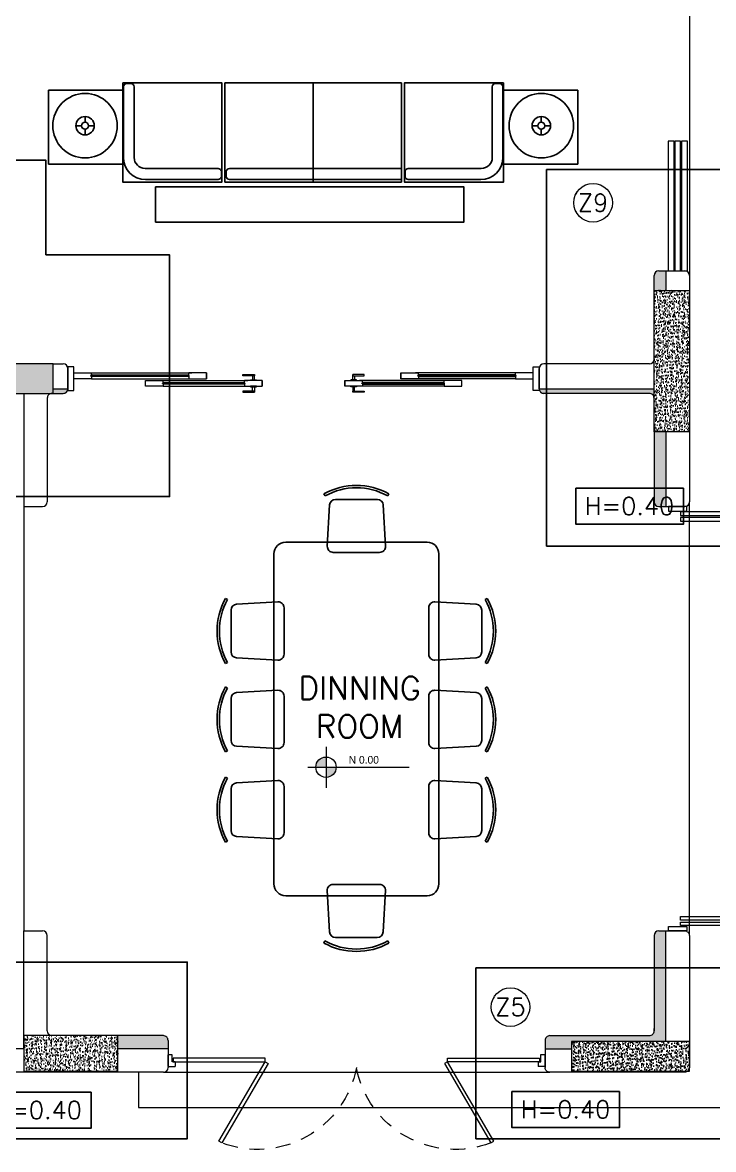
# Model space of a CAD drawing. Header units: metres. Extents: x -232 to 581, y 30 to 789.
# Drawn here: x 114.36 to 120.22, y 518.21 to 527.77 of the extents above; entities that cross this region are included whole.
import ezdxf

# ---------------------------------------------------------------- set-up
doc = ezdxf.new("R2010")
doc.units = ezdxf.units.M
doc.linetypes.add('CONTINUA', pattern=[0])
doc.linetypes.add('HIDDEN2', pattern=[0.1875, 0.125, -0.0625])
for name, color, linetype, lineweight in [('0-S-GRID-IDEN', 1, 'Continuous', 9), ('A-DOOR', 35, 'Continuous', 5), ('A-WALL', 250, 'Continuous', 20), ('baños', 140, 'Continuous', 0), ('Columnas', 7, 'Continuous', 18), ('piscina', 131, 'Continuous', 0), ('SE-2', 252, 'Continuous', 9), ('textos', 7, 'Continuous', 0)]:
    doc.layers.add(name, color=color, linetype=linetype, lineweight=lineweight)
for name, color, linetype in [('001-DIMTEXTO', 4, 'Continuous'), ('DIMTEXTO', 4, 'Continuous'), ('HATCH', 8, 'Continuous'), ('MOBILIARIOS', 252, 'Continuous'), ('ZAPATAS', 6, 'Continuous')]:
    doc.layers.add(name, color=color, linetype=linetype)
doc.layers.add('PISO', color=7, linetype='Continuous', lineweight=5, true_color=0xe6e6e6)
doc.layers.add('RELLENO SECCION', color=8, linetype='Continuous', lineweight=0, transparency=0.4)
doc.styles.add('ESC100-2mm', font='arial.ttf', dxfattribs={"height": 0.15})
doc.styles.add('SMPLEX', font='simplex.shx')
doc.styles.get("Standard").update_dxf_attribs({"font": 'arial.ttf'})
pattern_1 = [(49.99999999999999, (109.5950523051869, -7.243447285351294), (0.05829909407872129, -0.005100507372448988), [0.006096000000000001, -0.067056]), (355, (109.5950523051869, -7.243447285351294), (-0.01127789485599019, 0.06113819047649125), [0.004876800000000001, -0.05364498693440001]), (100.4514447, (109.5999105474269, -7.243872326471319), (0.04702119906891305, 0.05603768061190244), [0.005180802815999999, -0.05698887827199999]), (46.18420000000001, (109.5950523051869, -7.227191285351296), (0.08674529308548158, -0.01345354493847269), [0.009144000000000001, -0.100584]), (96.63555760999992, (109.6022810731869, -7.228312405351289), (0.07596932289648096, 0.07917635987127089), [0.0077712074048, -0.08548339461120001]), (351.1841511700001, (109.5950523051869, -7.227191285351296), (0.07596932290079265, 0.07917635986737045), [0.007315189462400001, -0.0804671142144]), (21, (109.6031803051869, -7.231255285351267), (0.0485166052061224, -0.03272486341986804), [0.006096000000000001, -0.067056]), (326.0000000000001, (109.6031803051869, -7.231255285351267), (0.01977664907124706, 0.05894014915914217), [0.004876800000000001, -0.0536448]), (71.45144499999999, (109.6072233556189, -7.233982357319292), (0.06829325416918917, 0.02621528604348968), [0.005180802816000001, -0.056988780032]), (37.50000000000001, (109.5950523051869, -7.243447285351294), (0.0009883530401893813, 0.027057612439409), [0, -0.05299456, 0, -0.05445760000000001, 0, -0.05384800000000001]), (7.499999999999999, (109.5950523051869, -7.243447285351294), (0.02138229200329784, 0.03205778394179824), [0, -0.03104896, 0, -0.05177536000000001, 0, -0.0205232]), (327.5, (109.5769268651869, -7.243447285351294), (0.04338899045339885, -0.001833198077655502), [0, -0.02032, 0, -0.06339840000000001, 0, -0.0841248]), (317.5, (109.5687988651869, -7.243447285351294), (0.04740133804352578, 0.00813647713066657), [0, -0.026416, 0, -0.04210304, 0, -0.0597408])]

# ---------------------------------------------------------------- blocks, each defined once
blk = doc.blocks.new('20.03 cimentacion')
at = {"layer": 'DIMTEXTO', "color": 18, "true_color": 0x000000}
for points in [[(121.9596193018352, -17.07477461171859), (121.0471989932599, -17.07477461171859), (121.0471989932599, -17.38034497149609), (121.9596193018352, -17.38034497149609)], [(116.9326466843127, -22.19998275258413), (116.0202263757374, -22.19998275258413), (116.0202263757374, -22.50555311236164), (116.9326466843127, -22.50555311236164)], [(121.4169872797067, -22.19500834763133), (120.5045669711314, -22.19500834763133), (120.5045669711314, -22.50057870740883), (121.4169872797067, -22.50057870740883)]]:
    blk.add_lwpolyline(points, close=True, dxfattribs=at)
at = {"layer": 'ZAPATAS', "color": 18, "lineweight": 25, "true_color": 0x000000}
blk.add_lwpolyline([(116.549081548393, -15.09495165358374), (117.5990815484545, -15.09495160316651), (117.5990815484545, -17.14495160316656), (114.5489227929727, -17.1449516535838), (114.5489227929727, -14.2903740212721), (116.549081548393, -14.2903740212721), (116.549081548393, -15.09495165358374)], dxfattribs=at)
for points in [[(120.7990815484535, -14.37041283777106), (122.8990815483745, -14.37041283777106), (122.8990815483745, -17.56495165358294), (120.7990815484535, -17.56495165358294)], [(115.7490815483752, -21.09495165358366), (117.7490815483752, -21.09495165358366), (117.7490815483752, -22.59495165358366), (115.7490815483752, -22.59495165358366)], [(120.1990815483748, -21.14495165358348), (122.5990815484538, -21.14495165358348), (122.5990815484538, -22.59495165357276), (120.1990815483748, -22.59495165357276)]]:
    blk.add_lwpolyline(points, close=True, dxfattribs=at)
at = {"layer": 'DIMTEXTO', "color": 18, "true_color": 0x000000, "char_height": 0.15, "attachment_point": 5, "rotation": 1.450827829055799e-08, "style": 'SMPLEX', "bg_fill": 3, "box_fill_scale": 1.1, "bg_fill_color": 256, "bg_fill_true_color": 13158600, "bg_fill_transparency": 0}
for s, insert in [('\\A1;Z9', (121.1936695494322, -14.65263097772953)), ('\\A1;H=0.40', (121.5027725898281, -17.22578799459789)), ('\\A1;Z5', (120.4924603827047, -21.47748977924689)), ('\\A1;H=0.40', (116.4757999723056, -22.35099613546344)), ('\\A1;H=0.40', (120.9601405676997, -22.34602173051064))]:
    blk.add_mtext(s, dxfattribs=dict(at, insert=insert))
at = {"layer": '0-S-GRID-IDEN', "color": 18, "true_color": 0x000000}
for centre in [(121.1936695494322, -14.65263097772953), (120.4924603827047, -21.47748977924689)]:
    blk.add_circle(centre, 0.1640030316053469, dxfattribs=at)
blk = doc.blocks.new('A$C9daa110d')
at = {"layer": 'A-DOOR'}
for p, q in [((1.633476927054289e-05, 0.1005227127141595), (0.06001633402468087, 0.100512911852725)), ((1.633476927054289e-05, 0.1005227127141595), (3.26695385979292e-05, 0.0005227126059708098)), ((0.06000980011680213, 0.06051291099994671), (0.0600163340244535, 0.1005129105035465)), ((3.14000973762586, 0.06000980011684476), (3.140016271533511, 0.1000097996204445)), ((3.200016270789149, 0.1000000001081887), (3.140016271533739, 0.1000098009696231)), ((3.200016270789149, 0.1000000001081887), (3.199999936019822, 0)), ((0.03499999968198608, 0.0005169954367829632), (0, 0.0005227126059708098)), ((0.03500980054343472, 0.06051699469219329), (0.03499999968198608, 0.0005169954367829632)), ((0.06000980011680213, 0.06051291099994671), (0.03500980054343472, 0.06051699469219329)), ((3.14000973762586, 0.06000980011684476), (3.165009737199227, 0.06000571642459818)), ((3.165009737199227, 0.06000571642459818), (3.164999936337779, 5.717169187846594e-06)), ((3.164999936337779, 5.717169187846594e-06), (3.199999936019822, 0))]:
    blk.add_line(p, q, dxfattribs=at)
for points in [[(0.4314092330020003, 0.7340958945085703), (0.8247074544361226, 0.06038799940252204), (0.8508633782872153, 0.07565734447823758), (0.457565156853093, 0.7493652395843071)], [(2.765838793269268, 0.7337145708262867), (2.372320495568999, 0.060135200383165), (2.346169561538147, 0.07541308966342086), (2.739687859238416, 0.748992460106571)], [(0.04460117791131779, 0.06051542796283371), (0.8247074544361226, 0.06038799940252204), (0.8247025071707412, 0.03010128239537835), (0.04459623064587959, 0.03022871095569002)], [(3.152426772093804, 0.06000777182291728), (2.372320495568999, 0.060135200383165), (2.372315548303675, 0.02984848337602131), (3.15242182482848, 0.02972105481577358)]]:
    blk.add_lwpolyline(points, close=True, dxfattribs=at)
at = {"layer": 'A-DOOR', "linetype": 'HIDDEN2'}
for centre, start, end in [((0.7599614829443908, -0.04884637082306398), 10.76134296711832, 110.7488073156987), ((2.43703077724183, -0.04912031622266966), 69.23247441770859, 169.2199387662857)]:
    blk.add_arc(centre, 0.8535720901146175, start, end, dxfattribs=at)
blk = doc.blocks.new('A$C19a6c55b')
at = {"layer": 'A-DOOR'}
for points in [[(-1.728039933368564e-11, 3.562536612712151), (0.1553727816562969, 3.562536612712151), (0.1553727816562969, 3.600000000031727), (-1.728039933368564e-11, 3.600000000031727)], [(0.1005140850720636, 3.525121904975762), (1.035720050799682, 3.525121904975762), (1.035720050799682, 3.555408622386935), (0.1005140850720636, 3.555408622386935)], [(0.1005140850720636, 3.477433492034365), (1.035720050799682, 3.477433492034365), (1.035720050799682, 3.507720209445537), (0.1005140850720636, 3.507720209445537)], [(0.1005140850720636, 0.122566508029152), (1.035720050799682, 0.122566508029152), (1.035720050799682, 0.09227979061797953), (0.1005140850720636, 0.09227979061797953)], [(-1.728039933368564e-11, 0.0374633873513659), (0.1553727816562969, 0.0374633873513659), (0.1553727816562969, 3.178968199790688e-11), (-1.728039933368564e-11, 3.178968199790688e-11)], [(0.1005140850720636, 0.07487809508775456), (1.035720050799682, 0.07487809508775456), (1.035720050799682, 0.04459137767658206), (0.1005140850720636, 0.04459137767658206)]]:
    blk.add_lwpolyline(points, close=True, dxfattribs=at)
blk = doc.blocks.new('A$Ce5805d30')
at = {"layer": 'MOBILIARIOS'}
for p, q in [((0.5483206930186668, 0.5483204682521006, -0.3418091343978371), (2.472166329425818e-07, 0.5483204682521006, -0.3418091343978371)), ((2.472166329425818e-07, 0.5483204682521006, -0.3418091343978371), (2.472166329425818e-07, 2.245006669454597e-08, -0.3418091343978371)), ((0.5483206930186668, 2.245006669454597e-08, -0.3418091343978371), (0.5483206930186668, 0.5483204682521006, -0.3418091343978371)), ((0.263453916512816, 0.2954363413168153, -0.3418091343978371), (0.263453916512816, 0.3379780323409136, -0.3418091343978371)), ((0.2379289018983286, 0.2699113267023279, -0.3418091343978371), (0.1953872108742303, 0.2699113267023279, -0.3418091343978371)), ((0.288978931127275, 0.2699113267023279, -0.3418091343978371), (0.3315206221514018, 0.2699113267023279, -0.3418091343978371)), ((0.263453916512816, 0.2443863120878689, -0.3418091343978371), (0.263453916512816, 0.2018446210637563, -0.3418091343978371)), ((2.472166329425818e-07, 2.245006669454597e-08, -0.3418091343978371), (0.5483206930186668, 2.245006669454597e-08, -0.3418091343978371))]:
    blk.add_line(p, q, dxfattribs=at)
for radius in [0.238233469735058, 0.06806670563858801, 0.0255250146144705]:
    blk.add_circle((0.263453916512816, 0.2699113267023279, -0.3418091343978371), radius, dxfattribs=at)
blk = doc.blocks.new('20.03.2026 LN 09 PRIMER NIVEL ARQ')
at = {"layer": 'HATCH'}
h = blk.add_hatch(dxfattribs=at)
h.set_pattern_fill('AR-CONC', color=1, scale=0.00032)
h.set_pattern_definition(pattern_1)
h.paths.add_polyline_path([(9.913863998904333, -55.82766608855763), (9.663863998903594, -55.82766608855763), (9.66386399890348, -56.73224372086929), (10.81398107150505, -56.73224372086929), (10.81398107150505, -56.48224372086929), (9.913863998922523, -56.48224372086929)])
h = blk.add_hatch(dxfattribs=at)
h.set_pattern_fill('AR-CONC', color=1, scale=0.00032)
h.set_pattern_definition(pattern_1)
h.paths.add_polyline_path([(16.21398107142505, -57.05724372086854), (15.91398107142493, -57.05724372086854), (15.91398107142493, -55.85770490505661), (16.21398107142505, -55.85770490505661)])
h = blk.add_hatch(dxfattribs=at)
h.set_pattern_fill('AR-CONC', color=1, scale=0.00032)
h.set_pattern_definition(pattern_1)
h.paths.add_polyline_path([(10.56398107142576, -62.18224372086922), (10.56398107142576, -62.48224372086918), (11.36398107142574, -62.48224372086918), (11.36398107142574, -62.18224372086922)])
h = blk.add_hatch(dxfattribs=at)
h.set_pattern_fill('AR-CONC', color=1, scale=0.00032)
h.set_pattern_definition(pattern_1)
h.paths.add_polyline_path([(15.21397086611751, -62.48224372087941), (15.21353516971595, -62.23224372085895), (15.96398107142625, -62.23224372082473), (15.96441676782689, -62.23224372079653), (16.2135453750239, -62.23224372079653), (16.21354537502458, -62.48224372086929)])
at = {"layer": 'RELLENO SECCION'}
h = blk.add_hatch(color=1, dxfattribs=at)
h.dxf.hatch_style = 1
h.paths.add_polyline_path([(15.9139810714255, -55.85770490505661), (16.01398107146156, -55.85770490505661), (16.01398107146161, -55.69316608856832), (15.95398107142552, -55.69316608856832, 0.414213562373114), (15.91398107142552, -55.7331660885684)])
h = blk.add_hatch(color=1, dxfattribs=at)
h.dxf.hatch_style = 1
edge = h.paths.add_edge_path()
edge.add_arc((10.89900206022901, -56.69233346635178), 0.04002948853088027, 269.7937312357839, 358.7066360886235)
edge.add_line((10.93902135045909, -56.69323699361883), (10.81398107150504, -56.69323187336236))
edge.add_line((10.81398107150505, -56.69323187336238), (10.81399552781998, -56.73223714681876))
edge.add_line((10.81399552782, -56.73223714681876), (10.89885795161636, -56.7323626954819))
h = blk.add_hatch(color=1, dxfattribs=at)
h.dxf.hatch_style = 1
edge = h.paths.add_edge_path()
edge.add_arc((15.8739148984746, -56.77221638361766), 0.04000000000002046, 0, 89.86948625179913)
edge.add_line((15.87400601418079, -56.73221648739377), (14.9788793117775, -56.73229900724778))
edge.add_arc((14.9789569658742, -56.69227433811807), 0.04002474446009788, 181.2770787638282, 269.888837396633, ccw=False)
edge.add_line((14.93894216334394, -56.69316638495525), (15.91398107142516, -56.69316638495525))
edge.add_line((15.91398107142516, -56.69316638495525), (15.91391489847462, -56.77221638361767))
h = blk.add_hatch(color=1, dxfattribs=at)
h.dxf.hatch_style = 1
h.paths.add_polyline_path([(16.01398107144581, -57.05724372086854), (15.91398107142487, -57.05724372086854), (15.91398107142552, -57.65322950952304, 0.4142135623727931), (15.95398107142552, -57.69322950952289), (16.01398107144564, -57.69322950952289)])
h = blk.add_hatch(color=1, dxfattribs=at)
h.dxf.hatch_style = 1
edge = h.paths.add_edge_path()
edge.add_arc((15.87398107142513, -62.14224372086915), 0.04000000000003467, 270.0000000000407, 359.9999999999491, ccw=False)
edge.add_line((15.87398107142513, -62.18224372086911), (15.02899808925548, -62.18224372086916))
edge.add_arc((15.02899808925554, -62.2222437208693), 0.04000000000004889, 90.00000000006106, 180.0000000016183)
edge.add_line((14.98899808925549, -62.22224372087044), (14.98899808925758, -62.29316608861071))
edge.add_line((14.98899808925756, -62.29316608861063), (15.21386992294759, -62.29316608860402))
edge.add_line((15.21386992294759, -62.29316608860404), (15.21398107142532, -62.23224372086902))
edge.add_line((15.21398107142534, -62.23224372086906), (15.96398107142548, -62.2322437208046))
edge.add_line((15.96398107142548, -62.2322437208046), (16.01356885739952, -62.23224372080301))
edge.add_line((16.01356885739952, -62.23224372080301), (16.01358154722294, -61.29318526901272))
edge.add_line((16.01358154722294, -61.29318526901272), (15.95398107142246, -61.29316638495618))
edge.add_arc((15.95398107142518, -61.33316638495614), 0.04000000000000625, 90.00000000386754, 179.9999999999796)
edge.add_line((15.91398107142516, -61.33316638495614), (15.91398107142516, -62.14224372086917))
edge = h.paths.add_edge_path()
edge.add_arc((11.7489972720345, -62.22224372086919), 0.04000000000000625, 359.9999999967838, 449.9999999999797)
edge.add_line((11.74899727203453, -62.18224372086922), (11.36398107142574, -62.18224372086918))
edge.add_line((11.36398107142574, -62.18224372086922), (11.36398107142574, -62.293166088604))
edge.add_line((11.36398107142574, -62.29316608860393), (11.78899727203054, -62.29316608860397))
edge.add_line((11.78899727203054, -62.29316608860404), (11.78899727203452, -62.22224372087151))
at = {"layer": 'textos', "transparency": 33554534}
h = blk.add_hatch(color=1, dxfattribs=at)
h.dxf.hatch_style = 1
h.paths.add_polyline_path([(13.12947912510947, -59.81770019982218, 0.4142135623730951), (13.04293393704813, -59.90424538803495), (13.12947912510947, -59.90424538803495)])
h.paths.add_polyline_path([(13.21602431332224, -59.90424538803495), (13.12947912510947, -59.90424538803495), (13.12947912510947, -59.99079057624772, 0.4142135623730951)])
at = {"layer": 'A-DOOR', "color": 1}
for p, q in [((10.98895045569094, -56.55749554095701), (11.13895081564709, -56.5574955893195)), ((10.98895046156559, -56.60749554095696), (10.98895045569094, -56.55749554095701)), ((11.13895082152175, -56.60749558931957), (10.98895046156559, -56.60749554095696)), ((10.98895544057169, -56.55749554095723), (11.13895580052784, -56.55749558931973)), ((10.98895544644634, -56.60749554095719), (10.98895544057169, -56.55749554095723)), ((11.13895580640249, -56.6074955893198), (10.98895544644634, -56.60749554095719)), ((11.13395082158416, -56.58499558818562), (11.13395082158416, -56.57999558818562)), ((11.13395082164374, -56.57999558818562), (11.96895028152511, -56.57999558818562)), ((11.13395082164374, -56.58499558818562), (11.96895028152511, -56.58499558818562)), ((11.13395580646491, -56.58499558818585), (11.13395580646491, -56.57999558818585)), ((11.13395580652448, -56.57999558818585), (11.96895526640586, -56.57999558818585)), ((11.13395580652448, -56.58499558818585), (11.96895526640586, -56.58499558818585)), ((11.13895046156557, -56.60749558931957), (11.99012509420015, -56.60749555486495)), ((11.13895081564709, -56.55749558042828), (11.99012544828167, -56.55749554615932)), ((11.1389508215841, -56.57999558818562), (11.13895081564709, -56.5574955893195)), ((11.14395082158416, -56.57523338276235), (11.13895082158416, -56.57523338276235)), ((11.1389508215841, -56.58499558818562), (11.1389508215841, -56.60749558931957)), ((11.14395082158416, -56.5897577936089), (11.13895082158416, -56.5897577936089)), ((11.13895544644632, -56.6074955893198), (11.9901300790809, -56.60749555486518)), ((11.13895580052784, -56.55749558042851), (11.99013043316242, -56.55749554615954)), ((11.13895580646485, -56.57999558818585), (11.13895580052784, -56.55749558931973)), ((11.1439558064649, -56.57523338276258), (11.13895580646491, -56.57523338276258)), ((11.13895580646485, -56.58499558818585), (11.13895580646485, -56.6074955893198)), ((11.1439558064649, -56.58975779360912), (11.13895580646491, -56.58975779360912)), ((11.1439508157095, -56.5752333833185), (11.95895028152512, -56.57523333410109)), ((11.14395082158416, -56.57523338276235), (11.14395082158416, -56.57999558818562)), ((11.14395082158416, -56.5897577936089), (11.14395082158416, -56.58499558818562)), ((11.95895028152512, -56.58975774497321), (11.14395082158416, -56.5897577936089)), ((11.14395580059025, -56.57523338331873), (11.95895526640587, -56.57523333410131)), ((11.1439558064649, -56.57523338276258), (11.1439558064649, -56.57999558818585)), ((11.1439558064649, -56.58975779360912), (11.1439558064649, -56.58499558818585)), ((11.95895526640587, -56.58975774497344), (11.1439558064649, -56.58975779360912)), ((11.95895028152512, -56.57523338276235), (11.96395028152511, -56.57523338276235)), ((11.95895028152512, -56.57523338276235), (11.95895028152512, -56.57999558818562)), ((11.95895028152512, -56.5897577936089), (11.95895028152512, -56.58499558818562)), ((11.95895028152512, -56.5897577936089), (11.96395028152511, -56.5897577936089)), ((11.95895526640587, -56.57523338276258), (11.96395526640586, -56.57523338276258)), ((11.95895526640587, -56.57523338276258), (11.95895526640587, -56.57999558818585)), ((11.95895526640587, -56.58975779360912), (11.95895526640587, -56.58499558818585)), ((11.95895526640587, -56.58975779360912), (11.96395526640586, -56.58975779360912)), ((11.96395028152517, -56.57999558818562), (11.96395028746218, -56.5574955893195)), ((11.96395028152517, -56.58499558818562), (11.96395028152517, -56.60749558931957)), ((11.96395028158753, -56.60749558931957), (12.11395064154368, -56.60749554095696)), ((12.11395064741833, -56.55749554095701), (11.96395028746218, -56.5574955893195)), ((12.11395563229908, -56.55749554095723), (11.96395527234293, -56.55749558931973)), ((11.96395526640592, -56.57999558818585), (11.96395527234293, -56.55749558931973)), ((11.96395526640592, -56.58499558818585), (11.96395526640592, -56.6074955893198)), ((11.96395526646828, -56.6074955893198), (12.11395562642443, -56.60749554095719)), ((11.96895028152511, -56.58499558818562), (11.96895028152511, -56.57999558818562)), ((11.96895526640586, -56.58499558818585), (11.96895526640586, -56.57999558818585)), ((12.11395063566908, -56.55749553735905), (12.11395064154374, -56.60749552241055)), ((12.11395064154368, -56.60749554095696), (12.11395064741833, -56.55749554095701)), ((12.11395562054983, -56.55749553735927), (12.11395562642448, -56.60749552241077)), ((12.11395562642443, -56.60749554095719), (12.11395563229908, -56.55749554095723)), ((12.5064502901493, -56.58201232773956), (12.5064502901493, -56.61709591234148)), ((12.50645527503008, -56.58201232773968), (12.50645527503008, -56.61709591234171)), ((12.52145029023779, -56.61709591234001), (12.52145029023779, -56.57235632900677)), ((12.52145527511857, -56.61709591234023), (12.52145527511857, -56.57235632900688)), ((13.35645063289405, -56.61709591234001), (13.35645063289405, -56.57235632900677)), ((13.35645561777483, -56.61709591234023), (13.35645561777483, -56.57235632900688)), ((13.37145063298254, -56.58201232773956), (13.37145063298254, -56.61709591234148)), ((13.37145561786332, -56.58201232773968), (13.37145561786332, -56.61709591234171)), ((13.76395028746279, -56.55749553735905), (13.76395028158814, -56.60749552241055)), ((13.76395027571354, -56.55749554095701), (13.91395063566969, -56.5574955893195)), ((13.76395028158819, -56.60749554095696), (13.76395027571354, -56.55749554095701)), ((13.91395064154435, -56.60749558931957), (13.76395028158819, -56.60749554095696)), ((13.76395526059429, -56.55749554095723), (13.91395562055044, -56.55749558931973)), ((13.76395526646894, -56.60749554095719), (13.76395526059429, -56.55749554095723)), ((13.76395527234354, -56.55749553735927), (13.76395526646888, -56.60749552241077)), ((13.91395562642509, -56.6074955893198), (13.76395526646894, -56.60749554095719)), ((14.73895010748478, -56.55749558042828), (13.8877754748502, -56.55749554615932)), ((14.7389504615663, -56.60749558931957), (13.88777582893172, -56.60749555486495)), ((14.73895509236553, -56.55749558042851), (13.88778045973095, -56.55749554615954)), ((14.73895544644705, -56.6074955893198), (13.88778081381247, -56.60749555486518)), ((14.74395010148814, -56.57999558818562), (13.90895064160676, -56.57999558818562)), ((13.90895064160676, -56.58499558818562), (13.90895064160676, -56.57999558818562)), ((14.74395010148814, -56.58499558818562), (13.90895064160676, -56.58499558818562)), ((14.74395508636889, -56.57999558818585), (13.90895562648751, -56.57999558818585)), ((13.90895562648751, -56.58499558818585), (13.90895562648751, -56.57999558818585)), ((14.74395508636889, -56.58499558818585), (13.90895562648751, -56.58499558818585)), ((13.9139506416067, -56.57999558818562), (13.91395063566969, -56.5574955893195)), ((13.91895064160676, -56.57523338276235), (13.91395064160676, -56.57523338276235)), ((13.9139506416067, -56.58499558818562), (13.9139506416067, -56.60749558931957)), ((13.91895064160676, -56.5897577936089), (13.91395064160676, -56.5897577936089)), ((13.91395562648745, -56.57999558818585), (13.91395562055044, -56.55749558931973)), ((13.9189556264875, -56.57523338276258), (13.91395562648751, -56.57523338276258)), ((13.91395562648745, -56.58499558818585), (13.91395562648745, -56.6074955893198)), ((13.9189556264875, -56.58975779360912), (13.91395562648751, -56.58975779360912)), ((14.73395010742237, -56.5752333833185), (13.91895064160676, -56.57523333410109)), ((13.91895064160676, -56.57523338276235), (13.91895064160676, -56.57999558818562)), ((13.91895064160676, -56.5897577936089), (13.91895064160676, -56.58499558818562)), ((13.91895064160676, -56.58975774497321), (14.73395010154772, -56.5897577936089)), ((14.73395509230312, -56.57523338331873), (13.9189556264875, -56.57523333410131)), ((13.9189556264875, -56.57523338276258), (13.9189556264875, -56.57999558818585)), ((13.9189556264875, -56.58975779360912), (13.9189556264875, -56.58499558818585)), ((13.9189556264875, -56.58975774497344), (14.73395508642847, -56.58975779360912)), ((14.73395010154772, -56.57523338276235), (14.73895010154772, -56.57523338276235)), ((14.73395010154772, -56.57523338276235), (14.73395010154772, -56.57999558818562)), ((14.73395010154772, -56.5897577936089), (14.73395010154772, -56.58499558818562)), ((14.73395010154772, -56.5897577936089), (14.73895010154772, -56.5897577936089)), ((14.73395508642847, -56.57523338276258), (14.73895508642846, -56.57523338276258)), ((14.73395508642847, -56.57523338276258), (14.73395508642847, -56.57999558818585)), ((14.73395508642847, -56.58975779360912), (14.73395508642847, -56.58499558818585)), ((14.73395508642847, -56.58975779360912), (14.73895508642846, -56.58975779360912)), ((14.73895010154777, -56.57999558818562), (14.73895010748478, -56.5574955893195)), ((14.73895010154777, -56.58499558818562), (14.73895010154777, -56.60749558931957)), ((14.73895010161013, -56.60749558931957), (14.88895046156628, -56.60749554095696)), ((14.88895046744094, -56.55749554095701), (14.73895010748478, -56.5574955893195)), ((14.88895545232168, -56.55749554095723), (14.73895509236553, -56.55749558931973)), ((14.73895508642852, -56.57999558818585), (14.73895509236553, -56.55749558931973)), ((14.73895508642852, -56.58499558818585), (14.73895508642852, -56.6074955893198)), ((14.73895508649088, -56.6074955893198), (14.88895544644703, -56.60749554095719)), ((14.74395010154771, -56.58499558818562), (14.74395010154771, -56.57999558818562)), ((14.74395508642846, -56.58499558818585), (14.74395508642846, -56.57999558818585)), ((14.88895046156628, -56.60749554095696), (14.88895046744094, -56.55749554095701)), ((14.88895544644703, -56.60749554095719), (14.88895545232168, -56.55749554095723)), ((11.5965844279404, -56.62209588814903), (11.74658478789655, -56.62209593651153)), ((11.59658443381505, -56.67209588814899), (11.5965844279404, -56.62209588814903)), ((11.74658479377121, -56.6720959365116), (11.59658443381505, -56.67209588814899)), ((11.59658941282117, -56.62209588814926), (11.74658977277733, -56.62209593651176)), ((11.59658941869583, -56.67209588814922), (11.59658941282117, -56.62209588814926)), ((11.74658977865198, -56.67209593651182), (11.59658941869583, -56.67209588814922)), ((11.74158479383362, -56.64959593537765), (11.74158479383362, -56.64459593537765)), ((11.7415847938932, -56.64459593537765), (12.44395010448432, -56.64459593537765)), ((11.7415847938932, -56.64959593537765), (12.44395010448432, -56.64959593537765)), ((11.7415897787144, -56.64959593537787), (11.7415897787144, -56.64459593537788)), ((11.74158977877397, -56.64459593537788), (12.44395508936506, -56.64459593537788)), ((11.74158977877397, -56.64959593537787), (12.44395508936506, -56.64959593537787)), ((11.74658443381503, -56.6720959365116), (12.46512491715936, -56.67209590205698)), ((11.74658478789655, -56.62209592762031), (12.46512527124088, -56.62209589335134)), ((11.74658479383356, -56.64459593537765), (11.74658478789655, -56.62209593651153)), ((11.75158479383362, -56.63983372995438), (11.74658479383362, -56.63983372995438)), ((11.74658479383356, -56.64959593537765), (11.74658479383356, -56.6720959365116)), ((11.75158479383362, -56.65435814080092), (11.74658479383362, -56.65435814080092)), ((11.74658941869581, -56.67209593651182), (12.4651299020401, -56.67209590205721)), ((11.74658977277733, -56.62209592762053), (12.46513025612163, -56.62209589335157)), ((11.74658977871434, -56.64459593537788), (11.74658977277733, -56.62209593651176)), ((11.75158977871439, -56.6398337299546), (11.74658977871439, -56.6398337299546)), ((11.74658977871434, -56.64959593537787), (11.74658977871434, -56.67209593651182)), ((11.75158977871439, -56.65435814080115), (11.74658977871439, -56.65435814080115)), ((11.75158478795896, -56.63983373051053), (12.43395010448432, -56.63983368129311)), ((11.75158479383362, -56.63983372995438), (11.75158479383362, -56.64459593537765)), ((11.75158479383362, -56.65435814080092), (11.75158479383362, -56.64959593537765)), ((12.43395010448432, -56.65435809216524), (11.75158479383362, -56.65435814080092)), ((11.75158977283974, -56.63983373051076), (12.43395508936507, -56.63983368129334)), ((11.75158977871439, -56.6398337299546), (11.75158977871439, -56.64459593537788)), ((11.75158977871439, -56.65435814080115), (11.75158977871439, -56.64959593537787)), ((12.43395508936507, -56.65435809216547), (11.75158977871439, -56.65435814080115)), ((12.43395010448432, -56.63983372995438), (12.43895010448432, -56.63983372995438)), ((12.43395010448432, -56.63983372995438), (12.43395010448432, -56.64459593537765)), ((12.43395010448432, -56.65435814080092), (12.43395010448432, -56.64959593537765)), ((12.43395010448432, -56.65435814080092), (12.43895010448432, -56.65435814080092)), ((12.43395508936507, -56.6398337299546), (12.43895508936507, -56.6398337299546)), ((12.43395508936507, -56.6398337299546), (12.43395508936507, -56.64459593537788)), ((12.43395508936507, -56.65435814080115), (12.43395508936507, -56.64959593537787)), ((12.43395508936507, -56.65435814080115), (12.43895508936507, -56.65435814080115)), ((12.43895010448438, -56.64459593537765), (12.43895011042139, -56.62209593651153)), ((12.43895010448438, -56.64959593537765), (12.43895010448438, -56.6720959365116)), ((12.43895010454673, -56.6720959365116), (12.58895046450289, -56.67209588814899)), ((12.58895047037754, -56.62209588814903), (12.43895011042139, -56.62209593651153)), ((12.43895508936512, -56.64459593537788), (12.43895509530213, -56.62209593651176)), ((12.43895508936512, -56.64959593537787), (12.43895508936512, -56.67209593651182)), ((12.43895508942748, -56.67209593651182), (12.58895544938363, -56.67209588814922)), ((12.58895545525829, -56.62209588814926), (12.43895509530213, -56.62209593651176)), ((12.44395010448432, -56.64959593537765), (12.44395010448432, -56.64459593537765)), ((12.44395508936506, -56.64959593537787), (12.44395508936506, -56.64459593537788)), ((12.5064502901493, -56.7121794264142), (12.5064502901493, -56.67709584181216)), ((12.50645527503008, -56.71217942641442), (12.50645527503008, -56.67709584181239)), ((12.52145029023779, -56.67709584181364), (12.52145029023779, -56.72183542514699)), ((12.52145527511857, -56.67709584181375), (12.52145527511857, -56.72183542514722)), ((12.58895045862829, -56.62209588455107), (12.58895046450294, -56.67209586960257)), ((12.58895046450289, -56.67209588814899), (12.58895047037754, -56.62209588814903)), ((12.58895544350904, -56.6220958845513), (12.58895544938369, -56.6720958696028)), ((12.58895544938363, -56.67209588814922), (12.58895545525829, -56.62209588814926)), ((13.28895045275434, -56.62209588814903), (13.43895081271049, -56.62209593651153)), ((13.28895045862899, -56.67209588814899), (13.28895045275434, -56.62209588814903)), ((13.28895046450359, -56.62209588455107), (13.28895045862893, -56.67209586960257)), ((13.43895081858514, -56.6720959365116), (13.28895045862899, -56.67209588814899)), ((13.28895544938433, -56.6220958845513), (13.28895544350968, -56.6720958696028)), ((13.28895543763508, -56.62209588814926), (13.43895579759123, -56.62209593651176)), ((13.28895544350974, -56.67209588814922), (13.28895543763508, -56.62209588814926)), ((13.43895580346589, -56.67209593651182), (13.28895544350974, -56.67209588814922)), ((13.35645063289405, -56.67709584181364), (13.35645063289405, -56.72183542514699)), ((13.35645561777483, -56.67709584181375), (13.35645561777483, -56.72183542514722)), ((13.37145063298254, -56.7121794264142), (13.37145063298254, -56.67709584181216)), ((13.37145561786332, -56.71217942641442), (13.37145561786332, -56.67709584181239)), ((14.13131613523529, -56.62209592762031), (13.412775651891, -56.62209589335134)), ((14.13131648931682, -56.6720959365116), (13.41277600597252, -56.67209590205698)), ((14.13132112011607, -56.62209592762053), (13.41278063677174, -56.62209589335157)), ((14.13132147419759, -56.67209593651182), (13.41278099085326, -56.67209590205721)), ((14.13631612923865, -56.64459593537765), (13.43395081864756, -56.64459593537765)), ((13.43395081864756, -56.64959593537765), (13.43395081864756, -56.64459593537765)), ((14.13631612923865, -56.64959593537765), (13.43395081864756, -56.64959593537765)), ((14.13632111411943, -56.64459593537788), (13.43395580352831, -56.64459593537788)), ((13.43395580352831, -56.64959593537787), (13.43395580352831, -56.64459593537788)), ((14.13632111411943, -56.64959593537787), (13.43395580352831, -56.64959593537787)), ((13.4389508186475, -56.64459593537765), (13.43895081271049, -56.62209593651153)), ((13.44395081864755, -56.63983372995438), (13.43895081864756, -56.63983372995438)), ((13.4389508186475, -56.64959593537765), (13.4389508186475, -56.6720959365116)), ((13.44395081864755, -56.65435814080092), (13.43895081864756, -56.65435814080092)), ((13.43895580352824, -56.64459593537788), (13.43895579759123, -56.62209593651176)), ((13.4439558035283, -56.6398337299546), (13.4389558035283, -56.6398337299546)), ((13.43895580352824, -56.64959593537787), (13.43895580352824, -56.67209593651182)), ((13.4439558035283, -56.65435814080115), (13.4389558035283, -56.65435814080115)), ((14.12631613517289, -56.63983373051053), (13.44395081864755, -56.63983368129311)), ((13.44395081864755, -56.63983372995438), (13.44395081864755, -56.64459593537765)), ((13.44395081864755, -56.65435814080092), (13.44395081864755, -56.64959593537765)), ((13.44395081864755, -56.65435809216524), (14.12631612929823, -56.65435814080092)), ((14.12632112005366, -56.63983373051076), (13.4439558035283, -56.63983368129334)), ((13.4439558035283, -56.6398337299546), (13.4439558035283, -56.64459593537788)), ((13.4439558035283, -56.65435814080115), (13.4439558035283, -56.64959593537787)), ((13.4439558035283, -56.65435809216547), (14.12632111417901, -56.65435814080115)), ((14.12631612929823, -56.63983372995438), (14.13131612929823, -56.63983372995438)), ((14.12631612929823, -56.63983372995438), (14.12631612929823, -56.64459593537765)), ((14.12631612929823, -56.65435814080092), (14.12631612929823, -56.64959593537765)), ((14.12631612929823, -56.65435814080092), (14.13131612929823, -56.65435814080092)), ((14.12632111417901, -56.6398337299546), (14.131321114179, -56.6398337299546)), ((14.12632111417901, -56.6398337299546), (14.12632111417901, -56.64459593537788)), ((14.12632111417901, -56.65435814080115), (14.12632111417901, -56.64959593537787)), ((14.12632111417901, -56.65435814080115), (14.131321114179, -56.65435814080115)), ((14.13131612929828, -56.64459593537765), (14.13131613523529, -56.62209593651153)), ((14.13131612929828, -56.64959593537765), (14.13131612929828, -56.6720959365116)), ((14.13131612936064, -56.6720959365116), (14.28131648931679, -56.67209588814899)), ((14.28131649519145, -56.62209588814903), (14.13131613523529, -56.62209593651153)), ((14.13132111417906, -56.64459593537788), (14.13132112011607, -56.62209593651176)), ((14.13132111417906, -56.64959593537787), (14.13132111417906, -56.67209593651182)), ((14.13132111424142, -56.67209593651182), (14.28132147419757, -56.67209588814922)), ((14.28132148007222, -56.62209588814926), (14.13132112011607, -56.62209593651176)), ((14.13631612929822, -56.64959593537765), (14.13631612929822, -56.64459593537765)), ((14.136321114179, -56.64959593537787), (14.136321114179, -56.64459593537788)), ((14.28131648931679, -56.67209588814899), (14.28131649519145, -56.62209588814903)), ((14.28132147419757, -56.67209588814922), (14.28132148007222, -56.62209588814926))]:
    blk.add_line(p, q, dxfattribs=at)
for points in [[(16.03426035248117, -55.69316608855672), (16.08426035248112, -55.69316608855672), (16.08426035248112, -54.5931660885567), (16.03426035248117, -54.5931660885567)], [(16.08927221350632, -55.69316608855672), (16.13927221350639, -55.69316608855672), (16.13927221350639, -54.5931660885567), (16.08927221350632, -54.5931660885567)], [(16.14731895223724, -55.69316608855672), (16.19731895223731, -55.69316608855672), (16.19731895223731, -54.5931660885567), (16.14731895223724, -54.5931660885567)], [(10.98895046156559, -56.50750224913384), (10.93895046156558, -56.50750224913384), (10.93895046156558, -56.70750224913377), (10.98895046156559, -56.70750224913377)], [(10.98895544644634, -56.50750224913406), (10.93895544644633, -56.50750224913406), (10.93895544644633, -56.707502249134), (10.98895544644634, -56.707502249134)], [(14.88895046156628, -56.50750224913384), (14.93895046156629, -56.50750224913384), (14.93895046156629, -56.70750224913377), (14.88895046156628, -56.70750224913377)], [(14.88895544644703, -56.50750224913406), (14.93895544644704, -56.50750224913406), (14.93895544644704, -56.707502249134), (14.88895544644703, -56.707502249134)], [(12.52145029023734, -56.57235632900654), (12.52145029023734, -56.58199280916313), (12.42413513942807, -56.58199280916313), (12.42413513942807, -56.57235632900654)], [(12.52145527511811, -56.57235632900677), (12.52145527511811, -56.58199280916335), (12.42414012430885, -56.58199280916335), (12.42414012430885, -56.57235632900677)], [(13.35645063289451, -56.57235632900654), (13.35645063289451, -56.58199280916313), (13.45376578370377, -56.58199280916313), (13.45376578370377, -56.57235632900654)], [(13.35645561777528, -56.57235632900677), (13.35645561777528, -56.58199280916335), (13.45377076858455, -56.58199280916335), (13.45377076858455, -56.57235632900677)], [(12.53868987373278, -56.62209591233034), (12.48921070706609, -56.62209591233034), (12.48921070706405, -56.61709591233307), (12.53868987373073, -56.61709591233307)], [(12.53868987373278, -56.67209584182331), (12.48921070706609, -56.67209584182331), (12.48921070706405, -56.67709584182057), (12.53868987373073, -56.67709584182057)], [(12.53869485861355, -56.62209591233045), (12.48921569194687, -56.62209591233045), (12.48921569194482, -56.6170959123333), (12.53869485861151, -56.6170959123333)], [(12.53869485861355, -56.67209584182353), (12.48921569194687, -56.67209584182353), (12.48921569194482, -56.6770958418208), (12.53869485861151, -56.6770958418208)], [(13.33921104939907, -56.62209591233034), (13.38869021606575, -56.62209591233034), (13.3886902160678, -56.61709591233307), (13.33921104940111, -56.61709591233307)], [(13.33921104939907, -56.67209584182331), (13.38869021606575, -56.67209584182331), (13.3886902160678, -56.67709584182057), (13.33921104940111, -56.67709584182057)], [(13.33921603427984, -56.62209591233045), (13.38869520094653, -56.62209591233045), (13.38869520094858, -56.6170959123333), (13.33921603428189, -56.6170959123333)], [(13.33921603427984, -56.67209584182353), (13.38869520094653, -56.67209584182353), (13.38869520094858, -56.6770958418208), (13.33921603428189, -56.6770958418208)], [(12.52145029023734, -56.72183542514711), (12.52145029023734, -56.71219894499052), (12.42413513942807, -56.71219894499052), (12.42413513942807, -56.72183542514711)], [(12.52145527511811, -56.72183542514733), (12.52145527511811, -56.71219894499075), (12.42414012430885, -56.71219894499075), (12.42414012430885, -56.72183542514733)], [(13.35645063289451, -56.72183542514711), (13.35645063289451, -56.71219894499052), (13.45376578370377, -56.71219894499052), (13.45376578370377, -56.72183542514711)], [(13.35645561777528, -56.72183542514733), (13.35645561777528, -56.71219894499075), (13.45377076858455, -56.71219894499075), (13.45377076858455, -56.72183542514733)]]:
    blk.add_lwpolyline(points, close=True, dxfattribs=at)
at = {"layer": 'A-WALL', "color": 1}
for p, q in [((15.9139810714255, -55.85770490505661), (15.9139810714255, -55.73316608856828)), ((15.95398107142552, -55.69316608856832), (16.17398107144584, -55.69316608856832)), ((16.01398107146161, -55.69316608856832), (16.01398107146156, -55.85770490505661)), ((16.21398107144563, -55.7331660885684), (16.21398107144563, -56.44316608860402)), ((10.81398107150505, -56.48217067877738), (10.89903327046861, -56.48225329722516)), ((15.87398439259647, -56.48220956243824), (14.9789388421724, -56.48229218036329)), ((16.21398107144563, -56.44316608860402), (16.21398107144563, -57.65322950952293)), ((10.9390209391232, -56.69323687852227), (10.93902994930937, -56.52225329708733)), ((14.93895618249607, -56.69316638495525), (14.93894474063649, -56.52183811331236)), ((10.81398107150505, -56.69323187336238), (10.93902135583767, -56.69323699361905)), ((14.93894216334394, -56.69316638495525), (15.91398107142516, -56.69316638495525)), ((10.56398107144582, -56.73224372086929), (10.56398107144594, -57.69312727247063)), ((10.76398107144584, -56.77223049942415), (10.76398107144541, -57.65312727247067)), ((10.81398107150505, -56.73224372086929), (10.89884349691567, -56.73235608315167)), ((15.87391157697908, -56.7322163837556), (14.97887931177752, -56.73229900724778)), ((15.91398107142487, -57.05724372086854), (15.9139810714255, -57.65322950952293)), ((16.01398107144581, -57.05724372086854), (16.01398107144564, -57.69322950952289)), ((10.5639810714456, -57.69312727247063), (10.72398107144539, -57.69312727247063)), ((15.95398107142552, -57.69322950952289), (16.17398107144584, -57.69322950952289)), ((16.05398107144566, -57.69322950952289), (16.17398107144561, -57.69322950952289)), ((10.56398107144582, -62.29316608860393), (10.56398107144594, -61.29312727247191)), ((10.56398107144582, -61.29312727247191), (10.72398107144542, -61.29312727247191)), ((10.76398107144581, -62.14224372086926), (10.76398107144541, -61.33312727247187)), ((15.91398107142516, -61.33316638495614), (15.91398107142516, -62.14224372086915)), ((11.7489972720345, -62.18224372086922), (11.36398107142574, -62.18224372086922)), ((11.78899727203452, -62.22224372087351), (11.78899727202156, -62.45316608860833)), ((14.98899808925549, -62.22224372087351), (14.98899808926228, -62.45316608860401)), ((10.56398107144582, -62.29316608860393), (9.364048173168953, -62.29316608843965)), ((11.78899727203054, -62.29316608860404), (11.36398107142574, -62.29316608860393)), ((11.74899727202131, -62.49316608860408), (6.924048192045007, -62.49316608842742))]:
    blk.add_line(p, q, dxfattribs=at)
at = {"layer": 'A-WALL', "color": 1, "transparency": 33554684}
for p, q in [((16.05398107145294, -55.6931660885449), (16.17398107145345, -55.69316608856832)), ((16.08398107144586, -55.6931660885574), (16.14398107144564, -55.6931660885574))]:
    blk.add_line(p, q, dxfattribs=at)
at = {"layer": 'A-WALL', "color": 1}
for points in [[(15.95398107142518, -61.29316638495618), (16.17356885739974, -61.2932359600411, -0.414213562373095), (16.21356885739974, -61.33323596004107), (16.21356885739974, -62.45316608860401, -0.414213562373095), (16.17356885739974, -62.49316608860397), (15.0289980892623, -62.49316608860397, -0.414213562373095), (14.98899808926228, -62.45316608860401)], [(15.87398107142513, -62.18224372086911, 0.414213562373043), (15.91398107142516, -62.14224372086915), (15.91398107142516, -62.1213213530616)]]:
    blk.add_lwpolyline(points, format="xyb", dxfattribs=at)
for points in [[(16.01356885739952, -62.23224372079653), (16.01358154722294, -61.29318526901272)], [(15.02899808925548, -62.18224372086911), (15.87398107142513, -62.18224372086911)], [(14.98899808925756, -62.29316608861063), (15.21386992294759, -62.29316608860404)]]:
    blk.add_lwpolyline(points, dxfattribs=at)
for centre, start, end in [((15.95398107142552, -55.7331660885684), 89.99999999999349, 179.9999999999414), ((16.17398107144561, -55.7331660885684), 0, 89.99999998880445), ((10.89902994930935, -56.52225329708733), 0, 89.99524278979075), ((14.97894216334396, -56.52229218022535), 90.00475722785018, 180), ((15.87398107142491, -56.44220956257618), 270.0047572278485, 1.406975613329653e-09), ((10.8990209391232, -56.69235647673031), 269.7458319263906, 0), ((14.97894677695047, -56.69229900085111), 180, 270.0047576119317), ((10.80398107144583, -56.77223049942415), 89.87291434034269, 179.9999999999739), ((15.8739148984746, -56.77221638361766), 359.999999999987, 90.00475761193174), ((10.72398107144542, -57.65312727247067), 269.9999999999837, 359.999999999974), ((15.95398107142552, -57.65322950952293), 180.0000000000586, 270.0000000000065), ((16.17398107144561, -57.65322950952293), 270, 0), ((10.72398107144542, -61.33312727247187), 2.605510395054913e-11, 90), ((15.95398107142518, -61.33316638495614), 90, 179.9999999999935), ((10.80398107144586, -62.14224372086915), 180.0000000000261, 269.9999999999968), ((11.7489972720345, -62.22224372086919), 359.9999999938119, 89.99999999999675), ((15.02899808925548, -62.22224372086919), 90.00000000000325, 180.0000000061881), ((11.74899727202154, -62.45316608860401), 269.9999999996808, 359.9999999938119)]:
    blk.add_arc(centre, 0.04, start, end, dxfattribs=at)
at = {"layer": 'Columnas', "color": 1}
for points in [[(9.913863998904333, -55.82766608855763), (9.663863998903594, -55.82766608855763), (9.66386399890348, -56.73224372086929), (10.81398107150505, -56.73224372086929), (10.81398107150505, -56.48224372086929), (9.913863998922523, -56.48224372086929), (9.913863998904333, -55.82766608855763)], [(15.21398107142534, -62.48224372086929), (16.21398107142534, -62.48224372086929), (16.21398107142528, -62.23224372079653), (15.96398107142551, -62.23224372079653), (15.96398107142548, -62.2322437208046), (15.21398107142534, -62.23224372086906), (15.21352496440807, -62.48224372086929)]]:
    blk.add_lwpolyline(points, dxfattribs=at)
for points in [[(16.21398107142505, -57.05724372086854), (15.91398107142493, -57.05724372086854), (15.91398107142493, -55.85770490505661), (16.21398107142505, -55.85770490505661)], [(10.56398107142576, -62.18224372086922), (10.56398107142576, -62.48224372086918), (11.36398107142574, -62.48224372086918), (11.36398107142574, -62.18224372086922)]]:
    blk.add_lwpolyline(points, close=True, dxfattribs=at)
at = {"layer": 'MOBILIARIOS', "color": 1}
for p, q in [((11.47295135176358, -54.10268486060215), (11.43857355259814, -54.10268486060215)), ((13.02067191462191, -54.93964513829962), (13.02067191462191, -54.09737722476495)), ((13.76935450443074, -54.09737722476495), (13.76935450443074, -54.93964513829962)), ((14.56839247748013, -54.10268486060215), (14.60277027664569, -54.10268486060215)), ((11.41049795548025, -54.13076045771993), (11.41049795548025, -54.73024642271014)), ((11.50102694888136, -54.73024642271014), (11.50102694888136, -54.13076045771993)), ((14.54031688036235, -54.73024642271014), (14.54031688036235, -54.13076045771993)), ((14.63084587376346, -54.13076045771993), (14.63084587376346, -54.73024642271014)), ((12.21320836798651, -54.82383174643621), (11.59461227260743, -54.82383174643621)), ((12.2412839651044, -54.88934147304428), (12.2412839651044, -54.85190734355399)), ((13.80005986413943, -54.88934147304428), (13.80005986413943, -54.85190734355399)), ((13.8281354612572, -54.82383174643621), (14.44673155663639, -54.82383174643621)), ((11.41049795548025, -54.91741707016206), (11.41049795548025, -54.91741707016206)), ((11.59766860293252, -54.91741707016206), (12.21320836798651, -54.91741707016206)), ((14.44367522631131, -54.91741707016206), (13.8281354612572, -54.91741707016206)), ((13.12127094838212, -57.60235464428877), (13.1115580897586, -57.58487149876635)), ((13.65413029431244, -57.60235464428877), (13.66384315293595, -57.58487149876635)), ((12.29397595111467, -58.48219876410246), (12.27649280559226, -58.47248590547895)), ((14.48071119118057, -58.48219876410246), (14.49819433670299, -58.47248590547895)), ((12.29397595111467, -59.01505811003278), (12.27649280559226, -59.0247709686563)), ((14.48071119118057, -59.01505811003278), (14.49819433670299, -59.0247709686563)), ((12.29397595111467, -59.23219876410246), (12.27649280559226, -59.22248590547895)), ((14.48071119118057, -59.23219876410246), (14.49819433670299, -59.22248590547895)), ((12.29397595111467, -59.76505811003278), (12.27649280559226, -59.7747709686563)), ((14.48071119118057, -59.76505811003278), (14.49819433670299, -59.7747709686563)), ((12.29397595111467, -59.99831425928494), (12.27649280559226, -59.98860140066142)), ((14.48071119118057, -59.99831425928494), (14.49819433670299, -59.98860140066142)), ((12.29397595111467, -60.53117360521526), (12.27649280559226, -60.54088646383877)), ((14.48071119118057, -60.53117360521526), (14.49819433670299, -60.54088646383877)), ((13.12091389818247, -61.37856147698164), (13.11120103955895, -61.39604462250406)), ((13.65377324411278, -61.37856147698164), (13.6634861027363, -61.39604462250406))]:
    blk.add_line(p, q, dxfattribs=at)
for points in [[(11.4041804629864, -54.09737722476495), (12.2464483765213, -54.09737722476495), (12.2464483765213, -54.93964513829962), (11.4041804629864, -54.93964513829962)], [(14.63716336625743, -54.09737722476495), (13.79489545272253, -54.09737722476495), (13.79489545272253, -54.93964513829962), (14.63716336625743, -54.93964513829962)], [(11.68245576055, -54.98075926170952), (14.30007768550462, -54.98075926170952), (14.30007768550462, -55.27825580848287), (11.68245576055, -55.27825580848287)]]:
    blk.add_lwpolyline(points, close=True, dxfattribs=at)
blk.add_lwpolyline([(13.76935450443074, -54.93964513829962), (12.27198932481332, -54.93964513829962), (12.27198932481332, -54.09737722476495), (13.76935450443074, -54.09737722476495)], dxfattribs=at)
blk.add_lwpolyline([(13.76935450443074, -54.82449506378236), (12.31043144391896, -54.82449506378236, 0.414213562373095), (12.28235584680118, -54.85257066090037), (12.28235584680118, -54.88934147304428, 0.414213562373095), (12.31043144391896, -54.91741707016206), (13.76935450443074, -54.91741707016206)], format="xyb", dxfattribs=at)
for points in [[(13.20999994461778, -57.63192805562574), (13.56540129807678, -57.63192805562574, -0.3980502806704841), (13.61532431573715, -57.6791545546447), (13.63476876018154, -58.02915455464461, -0.4305637126590388), (13.58484574252117, -58.08192805562578), (13.19055550017339, -58.08192805562578, -0.4305637126590388), (13.14063248251301, -58.02915455464461), (13.1600769269574, -57.6791545546447, -0.3980502806704841)], [(14.08734357114756, -58.09447292880952), (14.08734357114756, -60.89447292880971, -0.414213562373095), (13.98734357114765, -60.99447292880961), (12.7873435711476, -60.99447292880961, -0.414213562373095), (12.68734357114758, -60.89447292880971), (12.68734357114758, -58.09447292880952, -0.414213562373095), (12.7873435711476, -57.99447292880961), (13.98734357114765, -57.99447292880961, -0.414213562373095)], [(12.32354936245176, -58.92632911379712), (12.32354936245176, -58.57092776033812, -0.3980502806704841), (12.37077586147061, -58.52100474267775), (12.72077586147063, -58.50156029823336, -0.4305637126590388), (12.77354936245169, -58.55148331589373), (12.77354936245169, -58.94577355824151, -0.4305637126590388), (12.72077586147063, -58.99569657590189), (12.37077586147061, -58.9762521314575, -0.3980502806704841)], [(14.45113777984349, -58.92632911379712), (14.45113777984349, -58.57092776033812, 0.3980502806704841), (14.40391128082464, -58.52100474267775), (14.05391128082462, -58.50156029823336, 0.4305637126590388), (14.00113777984345, -58.55148331589373), (14.00113777984345, -58.94577355824151, 0.4305637126590388), (14.05391128082462, -58.99569657590189), (14.40391128082464, -58.9762521314575, 0.3980502806704841)], [(12.32354936245176, -59.67632911379712), (12.32354936245176, -59.32092776033812, -0.3980502806704841), (12.37077586147061, -59.27100474267775), (12.72077586147063, -59.25156029823336, -0.4305637126590388), (12.77354936245169, -59.30148331589373), (12.77354936245169, -59.69577355824151, -0.4305637126590388), (12.72077586147063, -59.74569657590189), (12.37077586147061, -59.7262521314575, -0.3980502806704841)], [(14.45113777984349, -59.67632911379712), (14.45113777984349, -59.32092776033812, 0.3980502806704841), (14.40391128082464, -59.27100474267775), (14.05391128082462, -59.25156029823336, 0.4305637126590388), (14.00113777984345, -59.30148331589373), (14.00113777984345, -59.69577355824151, 0.4305637126590388), (14.05391128082462, -59.74569657590189), (14.40391128082464, -59.7262521314575, 0.3980502806704841)], [(12.32354936245176, -60.0870432555206), (12.32354936245176, -60.4424446089796, 0.3980502806704841), (12.37077586147061, -60.49236762663998), (12.72077586147063, -60.51181207108436, 0.4305637126590388), (12.77354936245169, -60.46188905342399), (12.77354936245169, -60.06759881107621, 0.4305637126590388), (12.72077586147063, -60.01767579341583), (12.37077586147061, -60.03712023786022, 0.3980502806704841)], [(14.45113777984349, -60.0870432555206), (14.45113777984349, -60.4424446089796, -0.3980502806704841), (14.40391128082464, -60.49236762663998), (14.05391128082462, -60.51181207108436, -0.4305637126590388), (14.00113777984345, -60.46188905342399), (14.00113777984345, -60.06759881107621, -0.4305637126590388), (14.05391128082462, -60.01767579341583), (14.40391128082464, -60.03712023786022, -0.3980502806704841)], [(13.20964289441812, -61.34898806564468), (13.56504424787713, -61.34898806564468, 0.3980502806704841), (13.6149672655375, -61.30176156662571), (13.63441170998189, -60.95176156662581, 0.4305637126590388), (13.58448869232151, -60.89898806564463), (13.19019844997374, -60.89898806564463, 0.4305637126590388), (13.14027543231336, -60.95176156662581), (13.15971987675775, -61.30176156662571, 0.3980502806704841)]]:
    blk.add_lwpolyline(points, format="xyb", close=True, dxfattribs=at)
for centre, radius, start, end in [((11.43857355259814, -54.13076045771993), 0.02807559711780361, 90, 180.0000000000521), ((11.47295135176358, -54.13076045771993), 0.02807559711780361, 359.9999999999479, 90), ((14.56839247748013, -54.13076045771993), 0.02807559711780361, 90, 180.0000000000521), ((14.60277027664569, -54.13076045771993), 0.02807559711780361, 359.9999999999479, 90), ((11.59766860293252, -54.73024642271014), 0.1871706474521943, 180, 270), ((11.59461227260743, -54.73024642271014), 0.09358532372609184, 180, 270), ((14.44367522631131, -54.73024642271014), 0.1871706474521943, 270, 0), ((14.44673155663639, -54.73024642271014), 0.09358532372609184, 270, 0), ((12.21320836798651, -54.85190734355399), 0.02807559711780361, 0, 90), ((12.21320836798651, -54.88934147304428), 0.02807559711780361, 270, 5.211020790109826e-11), ((13.8281354612572, -54.85190734355399), 0.02807559711780361, 90, 180), ((13.8281354612572, -54.88934147304428), 0.02807559711780361, 179.9999999999479, 270), ((13.38770062134728, -58.08192805562578), 0.5686122742864268, 60.9453959009083, 119.0546040990917), ((13.38770062134728, -58.08192805562578), 0.5486122742864268, 60.9453959009083, 119.0546040990917), ((12.77354936245169, -58.74862843706762), 0.5686122742864268, 150.9453959009006, 209.0546040990994), ((12.77354936245169, -58.74862843706762), 0.5486122742864268, 150.9453959009006, 209.0546040990994), ((14.00113777984345, -58.74862843706762), 0.5486122742864268, 330.9453959009006, 29.05460409909937), ((14.00113777984345, -58.74862843706762), 0.5686122742864268, 330.9453959009006, 29.05460409909937), ((12.77354936245169, -59.49862843706762), 0.5686122742864268, 150.9453959009006, 209.0546040990994), ((12.77354936245169, -59.49862843706762), 0.5486122742864268, 150.9453959009006, 209.0546040990994), ((14.00113777984345, -59.49862843706762), 0.5486122742864268, 330.9453959009006, 29.05460409909937), ((14.00113777984345, -59.49862843706762), 0.5686122742864268, 330.9453959009006, 29.05460409909937), ((12.77354936245169, -60.2647439322501), 0.5686122742864268, 150.9453959009156, 209.0546040990844), ((12.77354936245169, -60.2647439322501), 0.5486122742864268, 150.9453959009156, 209.0546040990844), ((14.00113777984345, -60.2647439322501), 0.5486122742864268, 330.9453959009156, 29.05460409908443), ((14.00113777984345, -60.2647439322501), 0.5686122742864268, 330.9453959009156, 29.05460409908443), ((13.38734357114762, -60.89898806564463), 0.5486122742864268, 240.9453959009083, 299.0546040990917), ((13.38734357114762, -60.89898806564463), 0.5686122742864268, 240.9453959009083, 299.0546040990917)]:
    blk.add_arc(centre, radius, start, end, dxfattribs=at)
at = {"layer": 'piscina', "color": 1, "const_width": 0.004}
for points in [[(11.13395082158416, -56.58249558818557), (11.96895028152511, -56.58249557168085)], [(11.13395580646491, -56.58249558818579), (11.96895526640586, -56.58249557168108)], [(14.74395010154771, -56.58249558818557), (13.90895064160676, -56.58249557168085)], [(14.74395508642846, -56.58249558818579), (13.90895562648751, -56.58249557168108)], [(11.74158479383362, -56.64709593537759), (12.44395010448432, -56.64709591887288)], [(11.7415897787144, -56.64709593537782), (12.44395508936506, -56.64709591887311)], [(14.13631612929822, -56.64709593537759), (13.43395081864756, -56.64709591887288)], [(14.136321114179, -56.64709593537782), (13.43395580352831, -56.64709591887311)]]:
    blk.add_lwpolyline(points, dxfattribs=at)
at = {"layer": 'PISO', "color": 1}
for p, q in [((16.21398107144586, -49.25316638499135), (16.21398107144563, -55.7331660885684)), ((10.56398107144594, -57.69312727247109), (10.56398107144594, -61.29312727247191)), ((11.5390519228597, -62.49316608860408), (11.5390519228597, -62.79316608860404)), ((11.74899727202131, -62.49316608860408), (15.0289980892623, -62.49316608860397)), ((11.5390519228597, -62.79316608860404), (21.41398107144568, -62.79316608860404))]:
    blk.add_line(p, q, dxfattribs=at)
at = {"layer": 'PISO', "color": 1, "transparency": 33554687}
blk.add_line((16.21356885739974, -61.33323596004107), (16.21398107144563, -57.65322950952293), dxfattribs=at)
at = {"layer": 'textos', "color": 1}
for p, q in [((13.12947912510947, -59.73026741418721), (13.12947912510947, -60.07822336188246)), ((12.97566370927063, -59.90424538803495), (13.83653768917077, -59.90424538803495))]:
    blk.add_line(p, q, dxfattribs=at)
blk.add_circle((13.12947912510947, -59.90424538803495), 0.08654518812586502, dxfattribs=at)
at = {"color": 1, "xscale": -1, "rotation": 180}
blk.add_blockref('A$C9daa110d', (11.78899017694562, -62.343166088457), dxfattribs=at)
at = {"layer": 'MOBILIARIOS', "color": 1, "zscale": 1.148053469821852}
for p, xscale, yscale, rotation in [((10.77467924683521, -54.15810643669658, 0.3924151627622406), 1.148053469821852, 1.148053469821852, 270), ((15.26666458240857, -54.15810643669658, 0.3924151627622406), -1.148053469821853, 1.148053469821853, 90)]:
    blk.add_blockref('A$Ce5805d30', p, dxfattribs=dict(at, xscale=xscale, yscale=yscale, rotation=rotation))
at = {"layer": 'SE-2', "color": 1}
blk.add_blockref('A$C19a6c55b', (16.03629468062647, -61.29323596007293), dxfattribs=at)
at = {"layer": 'baños', "color": 1, "linetype": 'Continuous'}
for tag, p in [('TRADENAME', (-12.06114936981487, -62.07078183069393)), ('MODELNUMBER', (-12.06114936975916, -62.07073949872006)), ('PRODUCT', (-12.06114936987058, -62.07082416266803)), ('MATERIAL', (-12.06114936992651, -62.07086649464213))]:
    blk.add_attdef(tag, p, '', height=2.5399184405861e-05, rotation=359.9999244952277, dxfattribs=at)
at = {"layer": 'textos', "color": 1, "insert": (11.71198807721623, -59.65544457337307), "char_height": 0.195, "width": 3.404876511770499, "attachment_point": 7}
blk.add_mtext('\\pxqc;{\\Fromans|c0;DINNING \\PROOM}', dxfattribs=at)
at = {"layer": 'textos', "color": 1, "insert": (13.32244684584668, -59.80885813542818), "char_height": 0.065, "attachment_point": 1, "style": 'ESC100-2mm'}
blk.add_mtext_dynamic_manual_height_columns('{\\Ftxt|c0;N 0.00}', width=2.216942068900153, gutter_width=0.5, heights=[0], dxfattribs=at)

msp = doc.modelspace()

# ---------------------------------------------------------------- block references
at = {"layer": '001-DIMTEXTO', "linetype": 'CONTINUA'}
msp.add_blockref('20.03 cimentacion', (-1.99562106743592, 540.8914352103566), dxfattribs=at)

# ---------------------------------------------------------------- next in the draw order: block references
at = {"color": 1}
msp.add_blockref('20.03.2026 LN 09 PRIMER NIVEL ARQ', (103.801780673263, 581.3537272776421), dxfattribs=at)

doc.saveas('drawing.dxf')
